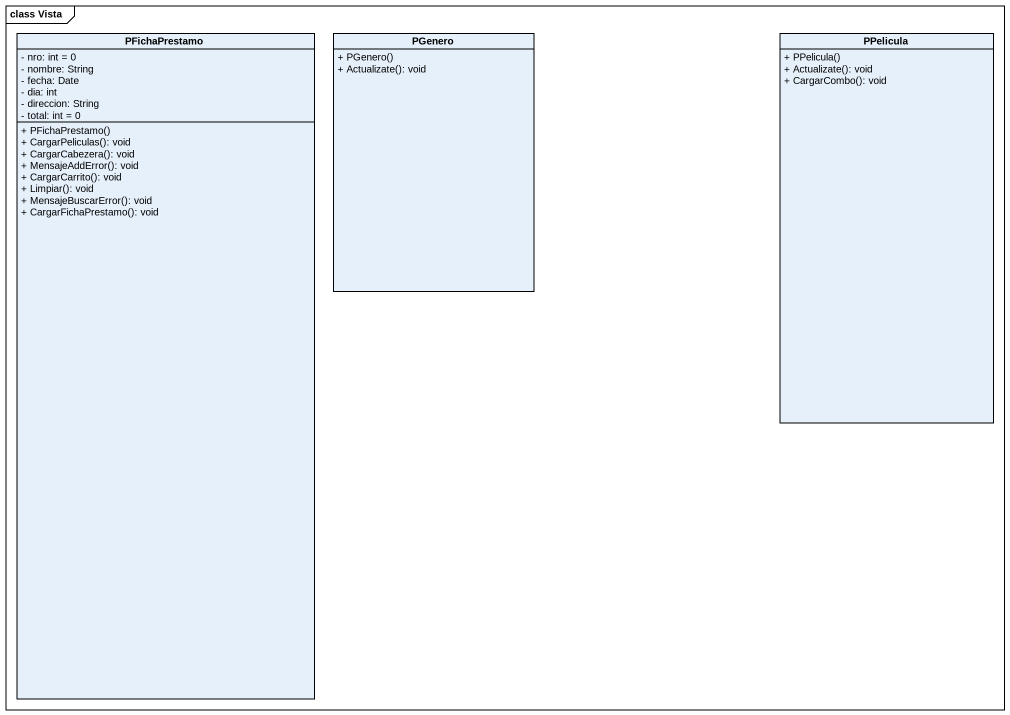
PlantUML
@startuml
mainframe class Vista
hide circle
hide empty members
skinparam classAttributeIconSize 0
class PFichaPrestamo {
  - nro: int = 0
  - nombre: String
  - fecha: Date
  - dia: int
  - direccion: String
  - total: int = 0
  + PFichaPrestamo()
  + CargarPeliculas(): void
  + CargarCabezera(): void
  + MensajeAddError(): void
  + CargarCarrito(): void
  + Limpiar(): void
  + MensajeBuscarError(): void
  + CargarFichaPrestamo(): void
}
class PGenero {
  + PGenero()
  + Actualizate(): void
}
class PPelicula {
  + PPelicula()
  + Actualizate(): void
  + CargarCombo(): void
}
@enduml
